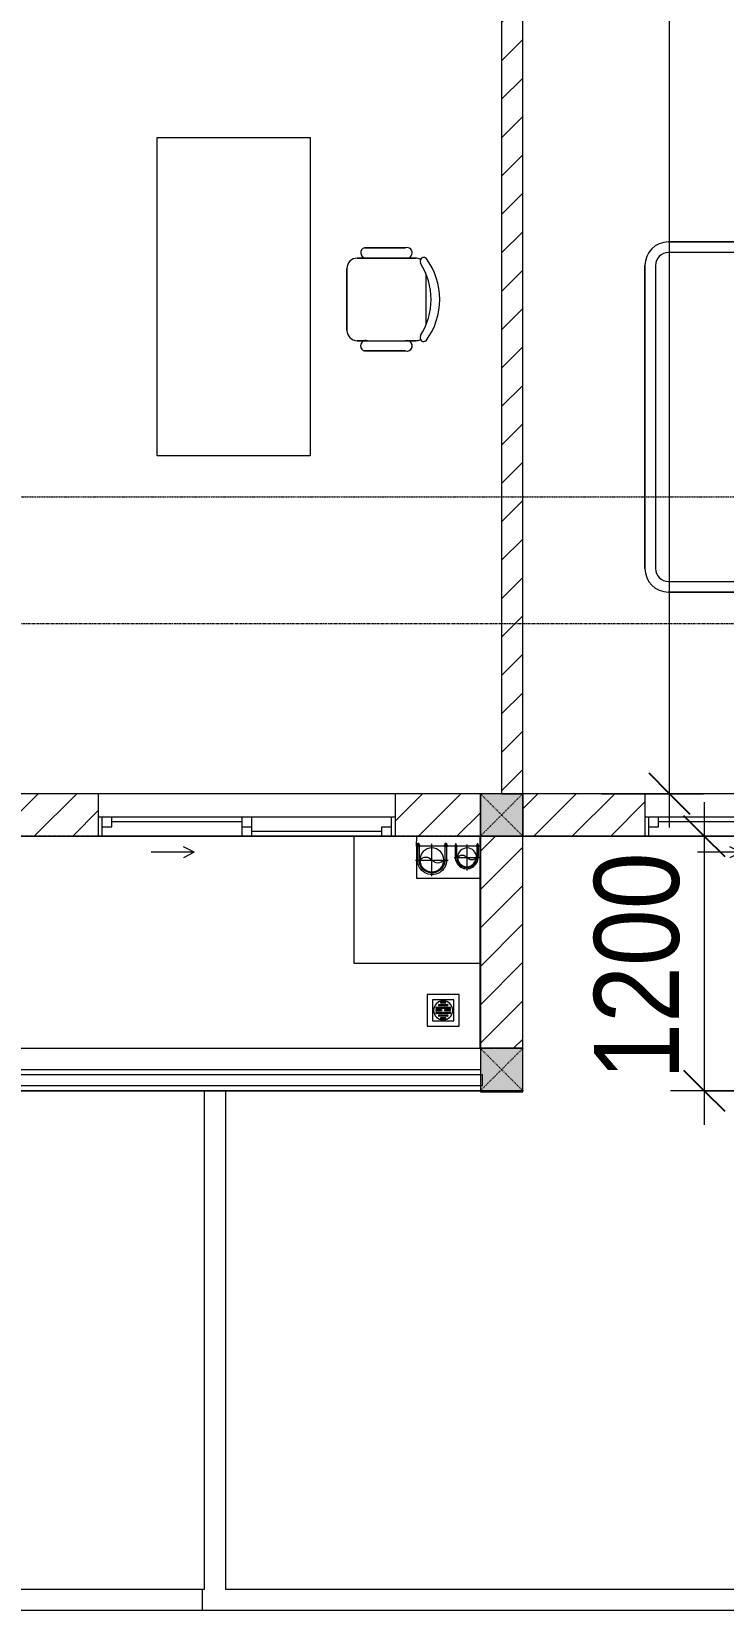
# Model space of a CAD drawing. Header units: millimetres. Extents: x 962 to 241049, y -15958 to 84407.
# Drawn here: x 135492 to 138752, y 20888 to 28328 of the extents above; entities that cross this region are included whole.
import ezdxf

# ---------------------------------------------------------------- set-up
doc = ezdxf.new("R2010")
doc.units = ezdxf.units.MM
for name, pattern in [('Dash', [6, 3, -3]), ('Dash Dot 3_16_', [7.9375, 4.7625, -1.5875, 0, -1.5875]), ('Grid Line', [22.225, 12.7, -3.175, 3.175, -3.175]), ('IMPORT-CENTER _3_', [10.16, 6.35, -1.27, 1.27, -1.27])]:
    doc.linetypes.add(name, pattern=pattern)
for name, color, linetype, lineweight in [('0-1', 7, 'Continuous', 5), ('A-ANNO-DIMS', 211, 'Continuous', 9), ('A-ANNO-DIMS-160', 211, 'Continuous', 9), ('A-FLOR-1', 250, 'Continuous', 9), ('A-FLOR-2', 9, 'Continuous', 9), ('A-FLOR-HRAL', 11, 'Continuous', 9), ('A-GLAZ', 151, 'Continuous', 9), ('A-WALL', 113, 'Continuous', 9), ('A-WALL-1', 253, 'Continuous', 18), ('A-WALL-3', 113, 'Continuous', 18), ('A-WALL-PATT-1', 10, 'Continuous', 9), ('A-WALL-PATT-2', 111, 'Continuous', 9), ('G-ANNO-SYMB-1', 111, 'Dash Dot 3_16_', 18), ('G-IMPT', 8, 'Continuous', 9), ('G-IMPT-1', 254, 'Continuous', 9), ('G-IMPT-2', 8, 'IMPORT-CENTER _3_', 9), ('I-FURN', 30, 'Continuous', 9), ('I-FURN-1', 254, 'Continuous', 9), ('M-EQPM', 50, 'Continuous', 9), ('S-COLS', 52, 'Continuous', 9), ('S-COLS-1', 52, 'Continuous', 5), ('S-COLS-6', 52, 'Continuous', 18), ('S-COLS-7', 52, 'Dash', 9), ('S-COLS-HDLN', 52, 'Dash', 9), ('S-GRID-1', 1, 'Grid Line', 9)]:
    doc.layers.add(name, color=color, linetype=linetype, lineweight=lineweight)
doc.styles.add('UTM Avo', font='UTM Avo.ttf', dxfattribs={"width": 0.9, "height": 400})
doc.dimstyles.new('1_Dim_chi_tiet_2_5', dxfattribs={"dimscale": 304.8, "dimtxt": 399.720379, "dimasz": 0.629921, "dimexe": 0.524934, "dimexo": 0.0625, "dimgap": 0.052493, "dimtad": 1, "dimdec": 0, "dimrnd": 5, "dimzin": 0, "dimdsep": 46, "dimtxsty": 'UTM Avo', "dimblk1": 'OBLIQUE', "dimblk2": 'OBLIQUE', "dimsah": 1, "dimcen": 0.09, "dimdle": 0.524934, "dimazin": 0, "dimtfac": 1, "dimtdec": 4, "dimtix": 1, "dimtmove": 0, "dimatfit": 3, "dimfxl": 1.049869, "dimfxlon": 1, "dimtvp": 1, "dimtolj": 1, "dimtzin": 0, "dimarcsym": 2})
doc.dimstyles.new('1_Dim_chi_tiet_2_5_1', dxfattribs={"dimscale": 304.8, "dimtxt": 399.720379, "dimasz": 0.629921, "dimexe": 0.524934, "dimexo": 0.0625, "dimgap": 0.052493, "dimtad": 1, "dimdec": 0, "dimrnd": 5, "dimzin": 0, "dimdsep": 46, "dimtxsty": 'UTM Avo', "dimblk1": 'OBLIQUE', "dimblk2": 'OBLIQUE', "dimsah": 1, "dimcen": 0.09, "dimdle": 0.524934, "dimazin": 0, "dimtfac": 1, "dimtdec": 4, "dimtix": 1, "dimtmove": 0, "dimatfit": 3, "dimfxl": 1.049869, "dimfxlon": 1, "dimtvp": 1, "dimtolj": 1, "dimtzin": 0, "dimarcsym": 2})
pattern_1 = [(45, (63179.03, 0), (-90.50967, 90.50967), [])]

# ---------------------------------------------------------------- blocks, each defined once
blk = doc.blocks.new('NCV_TKTC_KET CAU_rvt-1-TKCS_MB TẦNG 1')
at = {"layer": 'A-FLOR-1'}
for p, q in [((74627.6, 24536.9), (74637.6, 24536.9)), ((69252.6, 23336.9), (74427.6, 23336.9))]:
    blk.add_line(p, q, dxfattribs=at)
blk = doc.blocks.new('GIUONG NGU-2TAB-1600x2000 - GIUONG NGU-2TAB-1600x2000-V27-TKCS_MB TẦNG 1')
at = {"layer": 'I-FURN-1'}
for p, q in [((569.6, 2050), (1997.1, 2050)), ((1997.1, 2050), (569.6, 2050)), ((458.5, 50), (458.5, 1938.9)), ((458.5, 1938.9), (458.5, 50)), ((508.5, 1938.9), (508.5, 100)), ((1997.1, 2000), (569.6, 2000)), ((2058.2, 100), (2058.2, 1938.9)), ((2108.2, 1938.9), (2108.2, 50)), ((2108.2, 50), (2108.2, 1938.9)), ((8.5, 175), (8.5, 450.3)), ((8.5, 450.3), (458.5, 450.3)), ((8.5, 450.3), (458.5, 450.3)), ((8.5, 175), (8.5, 450.3)), ((458.5, 450.3), (458.5, 50)), ((458.5, 450.3), (458.5, 50)), ((2108.2, 50), (2108.2, 450.3)), ((2108.2, 450.3), (2558.2, 450.3)), ((2108.2, 450.3), (2108.2, 50)), ((2558.2, 450.3), (2108.2, 450.3)), ((2558.2, 450.3), (2558.2, 50)), ((2558.2, 50), (2558.2, 450.3)), ((233.5, 175), (233.5, 413.5)), ((2333.2, 86.8), (2333.2, 413.5)), ((120.2, 250.2), (346.8, 250.2)), ((2446.5, 250.2), (2219.8, 250.2)), ((508.5, 100), (2058.2, 100)), ((458.5, 50), (308.5, 50)), ((308.5, 50), (458.5, 50)), ((458.5, 50), (308.5, 50)), ((2108.2, 50), (458.5, 50)), ((458.5, 50), (458.5, 0)), ((458.5, 0), (458.5, 50)), ((458.5, 50), (2108.2, 50)), ((458.5, 50), (2108.2, 50)), ((2558.2, 50), (2108.2, 50)), ((2108.2, 50), (2558.2, 50)), ((2108.2, 0), (2108.2, 50)), ((2108.2, 50), (2108.2, 0)), ((2108.2, 50), (2558.2, 50)), ((2558.2, 50), (2558.2, 0))]:
    blk.add_line(p, q, dxfattribs=at)
blk.add_circle((2333.2, 250.2), 150.7, dxfattribs=at)
for centre, radius, start, end in [((569.6, 1938.9), 111.1, 90, 180), ((569.6, 1938.9), 111.1, 90, 180), ((1997.1, 1938.9), 111.1, 0, 90), ((1997.1, 1938.9), 111.1, 360, 90), ((569.6, 1938.9), 61.1, 90, 180), ((1997.1, 1938.9), 61.1, 360, 90), ((233.5, 250.2), 150.7, 0, 210.3773), ((233.5, 250.2), 150.7, 300.57375, 0)]:
    blk.add_arc(centre, radius, start, end, dxfattribs=at)
blk = doc.blocks.new('BAN LV A - BAN LV A_dwg_ban hoc2-348006-TKCS_MB TẦNG 1')
at = {"layer": 'I-FURN'}
for p, q in [((-194.4, 388.8), (-194.4, 113.4)), ((145.8, 437.4), (-145.8, 437.4)), ((194.4, 113.4), (194.4, 388.8)), ((-243, 354.4), (-243, 162)), ((194.4, 351.4), (194.4, 150.8)), ((243.7, 162), (243.7, 354.4)), ((-120.5, 64.8), (120.5, 64.8))]:
    blk.add_line(p, q, dxfattribs=at)
at = {"layer": 'I-FURN', "flags": 128}
blk.add_lwpolyline([(-737.8, 610.5), (-737.8, 1330.5), (-154.9, 1330.5), (762.2, 1330.5), (762.2, 610.5)], close=True, dxfattribs=at)
at = {"layer": 'I-FURN'}
for centre, radius, start, end in [((-218.7, 347.3), 25.3, 343.7398, 163.7398), ((-145.8, 388.8), 48.6, 90, 180), ((145.8, 388.8), 48.6, 360, 90), ((219.4, 347.3), 25.3, 16.2602, 170.70537), ((-218.7, 154.9), 25.3, 163.7398, 16.2602), ((219.4, 154.9), 25.3, 189.29463, 16.2602), ((-180.2, 75.4), 17.8, 57.97259, 216.69006), ((-145.8, 113.4), 48.6, 180, 207.58444), ((0, 359.3), 318.2, 237.57575, 302.42425), ((180.2, 75.4), 17.8, 323.30994, 122.02741), ((145.8, 113.4), 48.6, 332.41556, 0), ((0, 324), 324, 233.1301, 306.8699)]:
    blk.add_arc(centre, radius, start, end, dxfattribs=at)
blk = doc.blocks.new('BAN LV A - BAN LV A_dwg-348005-TKCS_MB TẦNG 1')
at = {"extrusion": (0, 0, -1), "zscale": -1, "rotation": 180}
blk.add_blockref('BAN LV A - BAN LV A_dwg_ban hoc2-348006-TKCS_MB TẦNG 1', (-729, 1383.7), dxfattribs=at)
blk = doc.blocks.new('BAN LV A - BAN LV A-401069-TKCS_MB TẦNG 1')
at = {"layer": 'I-FURN-1'}
for p, q in [((-8.8, -53.2), (1491.2, -53.2)), ((-8.8, -773.2), (-8.8, -53.2)), ((1491.2, -53.2), (1491.2, -773.2)), ((1491.2, -773.2), (-8.8, -773.2)), ((583.2, -946.3), (874.8, -946.3)), ((486, -1221.7), (486, -1029.3)), ((534.6, -1029.3), (534.6, -994.9)), ((923.4, -994.9), (923.4, -1032.3)), ((972.7, -1029.3), (972.7, -1221.7)), ((534.6, -1270.3), (534.6, -1235.9)), ((923.4, -1232.9), (923.4, -1270.3))]:
    blk.add_line(p, q, dxfattribs=at)
for centre, radius, start, end in [((583.2, -994.9), 48.6, 90, 180), ((874.8, -994.9), 48.6, 0, 90), ((510.3, -1036.4), 25.3, 16.2602, 163.7398), ((948.4, -1036.4), 25.3, 16.2602, 170.70537), ((510.3, -1228.8), 25.3, 163.7398, 343.7398), ((948.4, -1228.8), 25.3, 189.29463, 16.2602), ((548.9, -1308.3), 17.8, 119.40397, 216.69006), ((583.2, -1270.3), 48.6, 180, 207.58444), ((729, -1059.7), 324, 233.1301, 306.8699), ((874.8, -1270.3), 48.6, 332.41556, 0), ((909.2, -1308.3), 17.8, 323.30994, 60.59603)]:
    blk.add_arc(centre, radius, start, end, dxfattribs=at)
at = {"extrusion": (0, 0, -1), "zscale": -1, "rotation": 180}
blk.add_blockref('BAN LV A - BAN LV A_dwg-348005-TKCS_MB TẦNG 1', (0, 0), dxfattribs=at)
blk = doc.blocks.new('MAY GIAT - MAY GIAT_dwg-V34-TKCS_MB TẦNG 1')
at = {"layer": 'G-IMPT-1', "flags": 128}
blk.add_lwpolyline([(5, 596.6), (5, 2.3), (604.6, 2.3)], dxfattribs=at)
blk = doc.blocks.new('MAY GIAT - MAY GIAT-V35-TKCS_MB TẦNG 1')
at = {"layer": 'I-FURN-1'}
for p, q in [((5, -2.3), (604.6, -2.3)), ((5, -596.6), (5, -2.3))]:
    blk.add_line(p, q, dxfattribs=at)
at = {"extrusion": (0, 0, -1), "zscale": -1, "rotation": 180}
blk.add_blockref('MAY GIAT - MAY GIAT_dwg-V34-TKCS_MB TẦNG 1', (0, 0), dxfattribs=at)
blk = doc.blocks.new('NCV_TKTC_TANG 1_rvt-1-TKCS_MB TẦNG 1')
at = {"layer": 'A-WALL-PATT-1'}
h = blk.add_hatch(dxfattribs=at)
h.set_pattern_fill('FP_1', color=256, style=0, pattern_type=2)
h.set_pattern_definition([(45, (0, 0), (-90.50967, 90.50967), [])])
h.paths.add_polyline_path([(74527.6, 24736.9), (74627.6, 24736.9), (74627.6, 28836.9), (74527.6, 28836.9), (74527.6, 25733.3)])
h.paths.add_polyline_path([(74527.6, 29036.9), (74627.6, 29036.9), (74627.6, 29786.9), (74527.6, 29786.9), (74527.6, 29536.9)])
h.paths.add_polyline_path([(74627.6, 30686.9), (74627.6, 31136.9), (74527.6, 31136.9), (74527.6, 30686.9)])
at = {"layer": 'A-FLOR-2'}
for p, q in [((74427.1, 23937.3), (74427.1, 24536.9)), ((74427.1, 23536.9), (74427.1, 23937.3)), ((69252.6, 23536.9), (74427.1, 23536.9))]:
    blk.add_line(p, q, dxfattribs=at)
at = {"layer": 'A-WALL-1'}
for p, q in [((74527.6, 28836.9), (74527.6, 24736.9)), ((74627.6, 24736.9), (74627.6, 28836.9)), ((74527.6, 24736.9), (74627.6, 24736.9))]:
    blk.add_line(p, q, dxfattribs=at)
at = {"layer": 'I-FURN-1'}
for name, p, rotation in [('BAN LV A - BAN LV A-401069-TKCS_MB TẦNG 1', (72852.6, 26336.9), 89.9999999999997), ('GIUONG NGU-2TAB-1600x2000 - GIUONG NGU-2TAB-1600x2000-V27-TKCS_MB TẦNG 1', (77252.6, 25228.4), 89.99999999999885), ('MAY GIAT - MAY GIAT-V35-TKCS_MB TẦNG 1', (73830.9, 23932.4), 89.9999999999997)]:
    blk.add_blockref(name, p, dxfattribs=dict(at, rotation=rotation))
blk = doc.blocks.new('1_FAMILY RVT - W01-WxH 1400x1400xmm-389822-TKCS_MB TẦNG 1')
at = {"layer": 'A-GLAZ'}
for p, q in [((248.4, 172.39), (299.2, 197.79)), ((248.4, 172.39), (299.2, 146.99)), ((248.4, 172.39), (451.6, 172.39)), ((-700, 96.19), (-700, -103.81)), ((700, 96.19), (-700, 96.19)), ((-700, 96.19), (-636.5, 96.19)), ((-680.95, 96.19), (-680.95, 7.29)), ((-636.5, 96.19), (-22.225, 96.19)), ((-636.5, 96.19), (-636.5, 51.74)), ((-22.225, 7.29), (-22.225, 96.19)), ((-22.225, 96.19), (22.225, 96.19)), ((22.225, 96.19), (680.95, 96.19)), ((22.225, 96.19), (22.225, 7.29)), ((680.95, 96.19), (700, 96.19)), ((680.95, 96.19), (680.95, 7.29)), ((700, -103.81), (700, 96.19)), ((-700, 7.29), (-680.95, 7.29)), ((-636.5, 51.74), (-680.95, 51.74)), ((-680.95, 7.29), (-22.225, 7.29)), ((-636.5, 73.965), (-22.225, 73.965)), ((22.225, 51.74), (-22.225, 51.74)), ((-22.225, 7.29), (22.225, 7.29)), ((22.225, 29.515), (636.5, 29.515)), ((22.225, 7.29), (636.5, 7.29)), ((636.5, 51.74), (636.5, 7.29)), ((680.95, 51.74), (636.5, 51.74)), ((636.5, 7.29), (700, 7.29)), ((-700, -103.81), (700, -103.81))]:
    blk.add_line(p, q, dxfattribs=at)
blk = doc.blocks.new('Railing - 50 x 10mm-1251311-TKCS_MB TẦNG 1')
at = {"layer": 'A-FLOR-HRAL'}
for p, q in [((25, 5), (-25, 5)), ((-25, 5), (-25, -5)), ((25, -5), (25, 5)), ((-25, -5), (25, -5))]:
    blk.add_line(p, q, dxfattribs=at)
blk = doc.blocks.new('Railing - Railing-1602730-TKCS_MB TẦNG 1')
at = {"layer": 'A-FLOR-HRAL'}
for p, q in [((74427.5, 23412.4), (69257.5, 23412.4)), ((69257.5, 23362.4), (74427.5, 23362.4))]:
    blk.add_line(p, q, dxfattribs=at)
at = {"rotation": 90}
for p in [(69252.5, 23387.4), (74432.5, 23387.4)]:
    blk.add_blockref('Railing - 50 x 10mm-1251311-TKCS_MB TẦNG 1', p, dxfattribs=at)
blk = doc.blocks.new('TKTC_XREF_251221_MB TANG 1 - TKTC_XREF_260130_MB TANG 1_dwg_CUM U_DN100-4202112-TKCS_MB TẦNG 1')
at = {"layer": 'G-IMPT'}
blk.add_hatch(color=256, dxfattribs=at).paths.add_polyline_path([(0, 61), (0, 57), (14.8, 55.1), (28.5, 49.4), (40.3, 40.3), (49.4, 28.5), (55.1, 14.8), (57, 0), (55.1, -14.8), (49.4, -28.5), (40.3, -40.3), (28.5, -49.4), (14.8, -55.1), (0, -57), (0, -61), (15.8, -58.9), (30.5, -52.8), (43.1, -43.1), (52.8, -30.5), (59.7, -9.6), (61, 0), (58.9, 15.8), (52.8, 30.5), (43.1, 43.1), (30.5, 52.8), (15.8, 58.9)])
for p, q in [((-79.1, 66.6), (-79.1, 63.4)), ((-76.6, 66.6), (-76.6, 63.4)), ((-74.6, 66.6), (-74.6, 63.4)), ((-72.7, 69.3), (-72.7, 60.7)), ((-66.9, 67.9), (-71.7, 67.9)), ((-66.9, 62.1), (-71.7, 62.1)), ((-65, 69), (0, 69)), ((-79.1, -63.4), (-79.1, -66.6)), ((-76.6, -63.4), (-76.6, -66.6)), ((-74.6, -63.4), (-74.6, -66.6)), ((-72.7, -60.7), (-72.7, -69.3)), ((-66.9, -62.1), (-71.7, -62.1)), ((-66.9, -67.9), (-71.7, -67.9)), ((-65, -69), (0, -69))]:
    blk.add_line(p, q, dxfattribs=at)
at = {"layer": 'G-IMPT', "flags": 128}
for points in [[(-72.7, 67.6), (-78.1, 67.6), (-78.1, 62.4), (-72.7, 62.4)], [(-71.7, 59.2), (-66.9, 59.2), (-66.9, 70.8), (-71.7, 70.8)], [(-66.9, 70.8), (-66.9, 72.7), (-65, 72.7), (-65, 57.3), (-66.9, 57.3), (-66.9, 59.2)], [(-65, 61), (0, 61), (0, 57)], [(-72.7, -62.4), (-78.1, -62.4), (-78.1, -67.6), (-72.7, -67.6)], [(-71.7, -70.8), (-66.9, -70.8), (-66.9, -59.2), (-71.7, -59.2)], [(-66.9, -59.2), (-66.9, -57.3), (-65, -57.3), (-65, -72.7), (-66.9, -72.7), (-66.9, -70.8)], [(-65, -61), (0, -61), (0, -57)]]:
    blk.add_lwpolyline(points, dxfattribs=at)
at = {"layer": 'G-IMPT'}
for centre, radius, start, end in [((-78.1, 66.6), 0.96, 90, 180), ((-78.1, 63.4), 0.96, 180, 270), ((-71.1, 69.3), 1.56, 112.61986, 247.38014), ((-67.9, 65), 4.8, 143.1301, 216.8699), ((-71.1, 60.7), 1.56, 112.61986, 247.38014), ((0, 0), 69, 270, 90), ((0, 0), 61, 270, 90), ((0, 0), 57, 270, 90), ((-78.1, -63.4), 0.96, 90, 180), ((-78.1, -66.6), 0.96, 180, 270), ((-71.1, -60.7), 1.56, 112.61986, 247.38014), ((-67.9, -65), 4.8, 143.1301, 216.8699), ((-71.1, -69.3), 1.56, 112.61986, 247.38014)]:
    blk.add_arc(centre, radius, start, end, dxfattribs=at)
blk = doc.blocks.new('TKTC_XREF_251221_MB TANG 1 - TKTC_XREF_260130_MB TANG 1_dwg_$cc-4202122-TKCS_MB TẦNG 1')
at = {"layer": 'G-IMPT'}
blk.add_circle((0, 0), 0.5, dxfattribs=at)
for centre, radius, start, end in [((0, 0), 0.5, 90, 270), ((0.188, 0.25), 0.313, 126.8699, 233.1301), ((-0.188, -0.25), 0.313, 306.8699, 53.1301)]:
    blk.add_arc(centre, radius, start, end, dxfattribs=at)
at = {"layer": 'G-IMPT-2'}
for p, q in [((-0.673, 0), (0.673, 0)), ((0, -0.673), (0, 0.673))]:
    blk.add_line(p, q, dxfattribs=at)
blk = doc.blocks.new('TKTC_XREF_251221_MB TANG 1 - TKTC_XREF_260130_MB TANG 1_dwg_CUM U_DN100-4202115-TKCS_MB TẦNG 1')
at = {"layer": 'G-IMPT'}
blk.add_hatch(color=256, dxfattribs=at).paths.add_polyline_path([(0, -61), (0, -57), (14.8, -55.1), (28.5, -49.4), (40.3, -40.3), (49.4, -28.5), (55.1, -14.8), (57, 0), (55.1, 14.8), (49.4, 28.5), (40.3, 40.3), (28.5, 49.4), (14.8, 55.1), (0, 57), (0, 61), (15.8, 58.9), (30.5, 52.8), (43.1, 43.1), (52.8, 30.5), (58.9, 15.8), (61, 0), (58.9, -15.8), (52.8, -30.5), (43.1, -43.1), (30.5, -52.8), (15.8, -58.9)])
for p, q in [((-79.1, 66.6), (-79.1, 63.4)), ((-76.6, 66.6), (-76.6, 63.4)), ((-74.6, 66.6), (-74.6, 63.4)), ((-72.7, 69.3), (-72.7, 60.7)), ((-66.9, 67.9), (-71.7, 67.9)), ((-66.9, 62.1), (-71.7, 62.1)), ((-65, 69), (0, 69)), ((-79.1, -63.4), (-79.1, -66.6)), ((-76.6, -63.4), (-76.6, -66.6)), ((-74.6, -63.4), (-74.6, -66.6)), ((-72.7, -60.7), (-72.7, -69.3)), ((-66.9, -62.1), (-71.7, -62.1)), ((-66.9, -67.9), (-71.7, -67.9)), ((-65, -69), (0, -69))]:
    blk.add_line(p, q, dxfattribs=at)
at = {"layer": 'G-IMPT', "flags": 128}
for points in [[(-72.7, 67.6), (-78.1, 67.6), (-78.1, 62.4), (-72.7, 62.4)], [(-71.7, 59.2), (-66.9, 59.2), (-66.9, 70.8), (-71.7, 70.8)], [(-66.9, 70.8), (-66.9, 72.7), (-65, 72.7), (-65, 57.3), (-66.9, 57.3), (-66.9, 59.2)], [(-65, 61), (0, 61), (0, 57)], [(-72.7, -62.4), (-78.1, -62.4), (-78.1, -67.6), (-72.7, -67.6)], [(-71.7, -70.8), (-66.9, -70.8), (-66.9, -59.2), (-71.7, -59.2)], [(-66.9, -59.2), (-66.9, -57.3), (-65, -57.3), (-65, -72.7), (-66.9, -72.7), (-66.9, -70.8)], [(-65, -61), (0, -61), (0, -57)]]:
    blk.add_lwpolyline(points, dxfattribs=at)
at = {"layer": 'G-IMPT'}
for centre, radius, start, end in [((-78.1, 66.6), 0.96, 90, 180), ((-78.1, 63.4), 0.96, 180, 270), ((-71.1, 69.3), 1.56, 112.61986, 247.38014), ((-67.9, 65), 4.8, 143.1301, 216.8699), ((-71.1, 60.7), 1.56, 112.61986, 247.38014), ((0, 0), 69, 270, 90), ((0, 0), 61, 270, 90), ((0, 0), 57, 270, 90), ((-78.1, -63.4), 0.96, 90, 180), ((-78.1, -66.6), 0.96, 180, 270), ((-71.1, -60.7), 1.56, 112.61986, 247.38014), ((-67.9, -65), 4.8, 143.1301, 216.8699), ((-71.1, -69.3), 1.56, 112.61986, 247.38014)]:
    blk.add_arc(centre, radius, start, end, dxfattribs=at)
blk = doc.blocks.new('TKTC_XREF_251221_MB TANG 1 - TKTC_XREF_260130_MB TANG 1_dwg_$cc-4202121-TKCS_MB TẦNG 1')
at = {"layer": 'G-IMPT'}
blk.add_circle((0, 0), 0.5, dxfattribs=at)
for centre, radius, start, end in [((0, 0), 0.5, 90, 270), ((0.188, 0.25), 0.313, 126.8699, 233.1301), ((-0.188, -0.25), 0.313, 306.8699, 53.1301)]:
    blk.add_arc(centre, radius, start, end, dxfattribs=at)
at = {"layer": 'G-IMPT-2'}
for p, q in [((0, -0.673), (0, 0.673)), ((-0.673, 0), (0.673, 0))]:
    blk.add_line(p, q, dxfattribs=at)
blk = doc.blocks.new('TKTC_XREF_251221_MB TANG 1 - TKTC_XREF_260130_MB TANG 1_dwg_THU NUOC - THU NUOC-444531-TKCS_MB TẦNG 1-4202120-TKCS_MB TẦNG 1')
at = {"layer": 'M-EQPM'}
for p, q in [((-23.3, 10.8), (40.9, 10.8)), ((40.9, 4.8), (-23.3, 4.8)), ((-11, 23.3), (28.5, 23.3)), ((28.5, 17.3), (-11, 17.3)), ((-1.1, 35.6), (18.5, 35.6)), ((18.5, 29.6), (-1.1, 29.6)), ((-23.3, -13.6), (40.9, -13.6)), ((40.9, -19.6), (-23.3, -19.6)), ((-11, -26.1), (28.5, -26.1)), ((28.5, -32.1), (-11, -32.1)), ((-1.1, -38.5), (18.5, -38.5)), ((18.5, -44.5), (-1.1, -44.5))]:
    blk.add_line(p, q, dxfattribs=at)
at = {"layer": 'M-EQPM', "flags": 128}
for points in [[(83.7, -79.4), (83.7, 70.6), (-66.3, 70.6), (-66.3, -79.4)], [(58.7, -54.4), (58.7, 45.6), (-41.3, 45.6), (-41.3, -54.4)]]:
    blk.add_lwpolyline(points, close=True, dxfattribs=at)
for points in [[(-23.3, -1.2), (0.7, -1.2), (0.7, -7.2), (-23.3, -7.2)], [(40.9, -7.2), (16.7, -7.2), (16.7, -1.2), (40.9, -1.2)]]:
    blk.add_lwpolyline(points, dxfattribs=at)
at = {"layer": 'M-EQPM'}
for centre, radius, start, end in [((8.7, -4.4), 45, 360, 180), ((8.7, -4.4), 45, 360, 180), ((-23.3, 7.8), 3, 90, 270), ((-11, 20.3), 3, 90, 270), ((-1.1, 32.6), 3, 90, 270), ((18.5, 32.6), 3, 270, 90), ((28.5, 20.3), 3, 270, 90), ((40.9, 7.8), 3, 270, 90), ((8.7, -4.4), 45, 180, 360), ((8.7, -4.4), 45, 180, 360), ((-23.3, -4.2), 3, 90, 270), ((-23.3, -16.6), 3, 90, 270), ((-11, -29.1), 3, 90, 270), ((-1.1, -41.5), 3, 90, 270), ((18.5, -41.5), 3, 270, 90), ((28.5, -29.1), 3, 270, 90), ((40.9, -4.2), 3, 270, 90), ((40.9, -16.6), 3, 270, 90)]:
    blk.add_arc(centre, radius, start, end, dxfattribs=at)
blk = doc.blocks.new('TKTC_XREF_251221_MB TANG 1 - TKTC_XREF_260130_MB TANG 1_dwg-4202109-TKCS_MB TẦNG 1')
at = {"layer": 'G-IMPT'}
blk.add_line((-128724.1, -376857.6), (-129024.2, -376857.6), dxfattribs=at)
at = {"layer": 'G-IMPT', "flags": 128}
for points in [[(-128724.1, -376857.5), (-129024.4, -376857.5), (-129024.1, -376809.7)], [(-129024.2, -376857.6), (-129024.2, -377007.3), (-128724.1, -377007.3)]]:
    blk.add_lwpolyline(points, dxfattribs=at)
at = {"extrusion": (0, 0, -1)}
for name, p, xscale, yscale, zscale, rotation in [('TKTC_XREF_251221_MB TANG 1 - TKTC_XREF_260130_MB TANG 1_dwg_$cc-4202121-TKCS_MB TẦNG 1', (128952.7, -376922.5), 113.7150000000073, 113.7150000000073, -113.7150000000073, 89.99900866374671), ('TKTC_XREF_251221_MB TANG 1 - TKTC_XREF_260130_MB TANG 1_dwg_CUM U_DN100-4202115-TKCS_MB TẦNG 1', (128951.8, -376922.5), 0.9975000000000007, 0.9975000000000007, -0.9975000000000008, 270.0009913382951), ('TKTC_XREF_251221_MB TANG 1 - TKTC_XREF_260130_MB TANG 1_dwg_$cc-4202122-TKCS_MB TẦNG 1', (128786.7, -376910.4), 90.00000000005114, 90.00000000005114, -90.00000000005114, 90.30471752172576)]:
    blk.add_blockref(name, p, dxfattribs=dict(at, xscale=xscale, yscale=yscale, zscale=zscale, rotation=rotation))
at = {"xscale": 0.7894736842105242, "yscale": 0.7894736842105242, "zscale": 0.7894736842105242, "rotation": 270.0693092566554}
blk.add_blockref('TKTC_XREF_251221_MB TANG 1 - TKTC_XREF_260130_MB TANG 1_dwg_CUM U_DN100-4202112-TKCS_MB TẦNG 1', (-128788.5, -376908.9), dxfattribs=at)
blk.add_blockref('TKTC_XREF_251221_MB TANG 1 - TKTC_XREF_260130_MB TANG 1_dwg_THU NUOC - THU NUOC-444531-TKCS_MB TẦNG 1-4202120-TKCS_MB TẦNG 1', (-128908, -377626.3))
blk = doc.blocks.new('TKTC_XREF_251221_MB TANG 1 - TKTC_XREF_251221_MB TANG 1-2038492-TKCS_MB TẦNG 1')
blk.add_blockref('TKTC_XREF_251221_MB TANG 1 - TKTC_XREF_260130_MB TANG 1_dwg-4202109-TKCS_MB TẦNG 1', (169499.1, 384109.7))
blk = doc.blocks.new('G1_SOF - BO TRU - 200x200-3050151-TKCS_MB TẦNG 1')
at = {"layer": 'S-COLS-HDLN'}
for p, q in [((-100, 100), (100, -100)), ((100, 100), (-100, -100))]:
    blk.add_line(p, q, dxfattribs=at)
blk = doc.blocks.new('DIMBLOCK194-TKCS_MB TẦNG 1')
at = {"layer": 'A-ANNO-DIMS-160'}
for p, q in [((138497.7, 24576.9), (138497.7, 33497.4)), ((138177.7, 33337.4), (138657.7, 33337.4)), ((138497.7, 33337.4), (138177.7, 33337.4)), ((138177.7, 24736.9), (138657.7, 24736.9)), ((138497.7, 24736.9), (138177.7, 24736.9))]:
    blk.add_line(p, q, dxfattribs=at)
at = {"layer": 'A-ANNO-DIMS-160', "lineweight": 25}
for p, q in [((138497.7, 33337.4), (138401.7, 33433.4)), ((138497.7, 33337.4), (138593.7, 33241.4)), ((138497.7, 24736.9), (138401.7, 24832.9)), ((138497.7, 24736.9), (138593.7, 24640.9))]:
    blk.add_line(p, q, dxfattribs=at)
at = {"layer": 'A-ANNO-DIMS-160', "color": 0, "insert": (137978.1, 28489.4), "char_height": 400, "width": 1314.636, "attachment_point": 1, "rotation": 90, "line_spacing_factor": 1.110334, "style": 'UTM Avo'}
blk.add_mtext('8600', dxfattribs=at)
blk = doc.blocks.new('_Oblique')
at = {"color": 0, "linetype": 'ByBlock', "lineweight": -2}
blk.add_line((-0.5, -0.5), (0.5, 0.5), dxfattribs=at)
blk = doc.blocks.new('DIMBLOCK348-TKCS_MB TẦNG 1')
at = {"layer": 'A-ANNO-DIMS-160', "lineweight": 25}
for p, q in [((138661.6, 24536.9), (138565.6, 24632.9)), ((138661.6, 24536.9), (138757.6, 24440.9)), ((138661.6, 23336.9), (138565.6, 23432.9)), ((138661.6, 23336.9), (138757.6, 23240.9))]:
    blk.add_line(p, q, dxfattribs=at)
at = {"layer": 'A-ANNO-DIMS-160'}
for p, q in [((138661.6, 24696.9), (138661.6, 23176.9)), ((138981.6, 24536.9), (138501.6, 24536.9)), ((138661.6, 24536.9), (138981.6, 24536.9)), ((138981.6, 23336.9), (138501.6, 23336.9)), ((138661.6, 23336.9), (138981.6, 23336.9))]:
    blk.add_line(p, q, dxfattribs=at)
at = {"layer": 'A-ANNO-DIMS-160', "color": 0, "insert": (138141.9, 23389.2), "char_height": 400, "width": 1314.636, "attachment_point": 1, "rotation": 90, "line_spacing_factor": 1.110334, "style": 'UTM Avo'}
blk.add_mtext('1200', dxfattribs=at)

msp = doc.modelspace()

# ---------------------------------------------------------------- hatches: boundary and pattern name
at = {"layer": 'A-WALL-PATT-2'}
h = msp.add_hatch(dxfattribs=at)
h.set_pattern_fill('FP_1', color=256, style=0, pattern_type=2)
h.set_pattern_definition(pattern_1)
h.paths.add_polyline_path([(135131.6, 24536.9), (135206.6, 24536.9), (135206.6, 24736.9), (135131.6, 24736.9)])
h.paths.add_polyline_path([(135806.6, 24536.9), (135806.6, 24736.9), (135406.6, 24736.9), (135406.6, 24536.9)])
h.paths.add_polyline_path([(137606.6, 24536.9), (137606.6, 24736.9), (137206.6, 24736.9), (137206.6, 24536.9), (137429.8, 24536.9)])
h.paths.add_polyline_path([(132631.6, 24536.9), (132631.6, 24736.9), (132506.6, 24736.9), (132506.6, 24536.9)])
h = msp.add_hatch(dxfattribs=at)
h.set_pattern_fill('FP_1', color=256, style=0, pattern_type=2)
h.set_pattern_definition(pattern_1)
h.paths.add_polyline_path([(140281.6, 24536.9), (140281.6, 24736.9), (139781.6, 24736.9), (139781.6, 24537.4), (140271.6, 24537.4)])
h.paths.add_polyline_path([(137806.6, 24536.9), (137832.8, 24537.4), (138381.6, 24537.4), (138381.6, 24736.9), (137806.6, 24736.9), (137806.6, 24675.1)])
h = msp.add_hatch(dxfattribs=at)
h.set_pattern_fill('FP_1', color=256, style=0, pattern_type=2)
h.set_pattern_definition(pattern_1)
h.paths.add_polyline_path([(137806.6, 23332.4), (137806.6, 23336.9), (137606.6, 23336.9), (137606.6, 23332.4)])
h.paths.add_polyline_path([(137806.6, 23536.9), (137806.6, 24536.9), (137606.6, 24536.9), (137606.6, 23536.9)])
at = {"layer": 'S-COLS-1'}
for points in [[(137806.6, 24536.9), (137806.6, 24736.9), (137606.6, 24736.9), (137606.6, 24536.9)], [(137806.6, 23336.9), (137806.6, 23536.9), (137606.6, 23536.9), (137606.6, 23412.4), (137616.5, 23412.4), (137616.5, 23362.4), (137606.6, 23362.4), (137606.6, 23336.9), (137616.5, 23336.9)]]:
    msp.add_hatch(color=256, dxfattribs=at).paths.add_polyline_path(points)

# ---------------------------------------------------------------- linework, layer by layer
at = {"layer": 'A-WALL'}
for p, q in [((137606.6, 24536.9), (137606.6, 24736.9)), ((137806.6, 24736.9), (137806.6, 24536.9)), ((137806.6, 24536.9), (137606.6, 24536.9)), ((138381.6, 24536.9), (137816.7, 24536.9)), ((137606.6, 23536.9), (137806.6, 23536.9)), ((132431.7, 23437.4), (137606.6, 23437.4)), ((137606.6, 23337.4), (132431.7, 23337.4)), ((136306.6, 20988.2), (136306.6, 23335.3)), ((136406.6, 23335.3), (136306.6, 23335.3)), ((136406.6, 23335.3), (136406.6, 20988.2)), ((137806.6, 23336.9), (137606.6, 23336.9)), ((107981.6, 20988.2), (136306.6, 20988.2)), ((136296.6, 20988.2), (136296.6, 20888.2)), ((136406.6, 20988.2), (144531.7, 20988.2)), ((144631.7, 20888.2), (107981.6, 20888.2))]:
    msp.add_line(p, q, dxfattribs=at)
at = {"layer": 'A-WALL-3'}
for p, q in [((135806.6, 24736.9), (135406.6, 24736.9)), ((137606.6, 24736.9), (137206.6, 24736.9)), ((138381.6, 24736.9), (137806.6, 24736.9)), ((135406.6, 24536.9), (135806.6, 24536.9)), ((137206.6, 24536.9), (137606.6, 24536.9)), ((137606.6, 24536.9), (137606.6, 23536.9)), ((137806.6, 23536.9), (137806.6, 24536.9)), ((137806.6, 24536.9), (137816.7, 24536.9)), ((137816.7, 24536.9), (137816.7, 24537.4)), ((137816.7, 24537.4), (138381.6, 24537.4)), ((137606.6, 23336.9), (137606.6, 23332.4)), ((137606.6, 23332.4), (137806.6, 23332.4)), ((137806.6, 23332.4), (137806.6, 23336.9))]:
    msp.add_line(p, q, dxfattribs=at)
at = {"layer": 'G-ANNO-SYMB-1'}
msp.add_line((90628.5, 26135.3), (198105.9, 26135.3), dxfattribs=at)
at = {"layer": 'S-COLS'}
for p, q in [((137606.6, 24736.9), (137606.6, 24536.9)), ((137806.6, 24536.9), (137806.6, 24736.9)), ((137606.6, 24536.9), (137806.6, 24536.9)), ((137806.6, 23536.9), (137606.6, 23536.9)), ((137606.6, 23336.9), (137806.6, 23336.9))]:
    msp.add_line(p, q, dxfattribs=at)
at = {"layer": 'S-COLS-6'}
for p, q in [((137806.6, 24736.9), (137606.6, 24736.9)), ((137606.6, 23536.9), (137606.6, 23412.4)), ((137806.6, 23336.9), (137806.6, 23536.9)), ((137606.6, 23362.4), (137606.6, 23336.9))]:
    msp.add_line(p, q, dxfattribs=at)
at = {"layer": 'S-GRID-1'}
for p, q in [((190336.8, 25536.9), (98297.8, 25536.9)), ((192368.8, 24536.9), (96265.8, 24536.9))]:
    msp.add_line(p, q, dxfattribs=at)

# ---------------------------------------------------------------- block references
at = {"layer": '0-1'}
for name in ['NCV_TKTC_KET CAU_rvt-1-TKCS_MB TẦNG 1', 'NCV_TKTC_TANG 1_rvt-1-TKCS_MB TẦNG 1']:
    msp.add_blockref(name, (63179, 0), dxfattribs=at)
at = {"layer": 'A-FLOR-HRAL'}
msp.add_blockref('Railing - Railing-1602730-TKCS_MB TẦNG 1', (63179, 0), dxfattribs=at)
at = {"layer": 'A-GLAZ', "rotation": 180}
for p in [(136506.6, 24633.1), (139081.6, 24633.1)]:
    msp.add_blockref('1_FAMILY RVT - W01-WxH 1400x1400xmm-389822-TKCS_MB TẦNG 1', p, dxfattribs=at)
at = {"layer": 'M-EQPM'}
msp.add_blockref('TKTC_XREF_251221_MB TANG 1 - TKTC_XREF_251221_MB TANG 1-2038492-TKCS_MB TẦNG 1', (96831.6, 17236.9), dxfattribs=at)
at = {"layer": 'S-COLS-7'}
for p in [(137706.6, 24636.9), (137706.6, 23436.9)]:
    msp.add_blockref('G1_SOF - BO TRU - 200x200-3050151-TKCS_MB TẦNG 1', p, dxfattribs=at)

# ---------------------------------------------------------------- dimensions: what is measured, and where the dimension line sits
at = {"layer": 'A-ANNO-DIMS'}
for base, p1, p2, dimstyle, override, picture, middle in [((138497.6953, 33337.3629), (138177.6953, 24736.936), (138177.6953, 33337.3629), '1_Dim_chi_tiet_2_5', {"dimpost": '<>', "dimfxl": 8600.426822}, 'DIMBLOCK194-TKCS_MB TẦNG 1', (138274.7032, 29037.1494)), ((138661.6, 23336.9), (138981.6, 24536.9), (138981.6, 23336.9), '1_Dim_chi_tiet_2_5_1', {"dimpost": '<>', "dimfxl": 1200}, 'DIMBLOCK348-TKCS_MB TẦNG 1', (138438.6, 23936.9))]:
    dim = msp.add_linear_dim(base=base, p1=p1, p2=p2, angle=90, dimstyle=dimstyle, override=override, dxfattribs=at)
    dim.commit()
    dim.dimension.update_dxf_attribs({"geometry": picture, "text_midpoint": middle})

doc.saveas('drawing.dxf')
